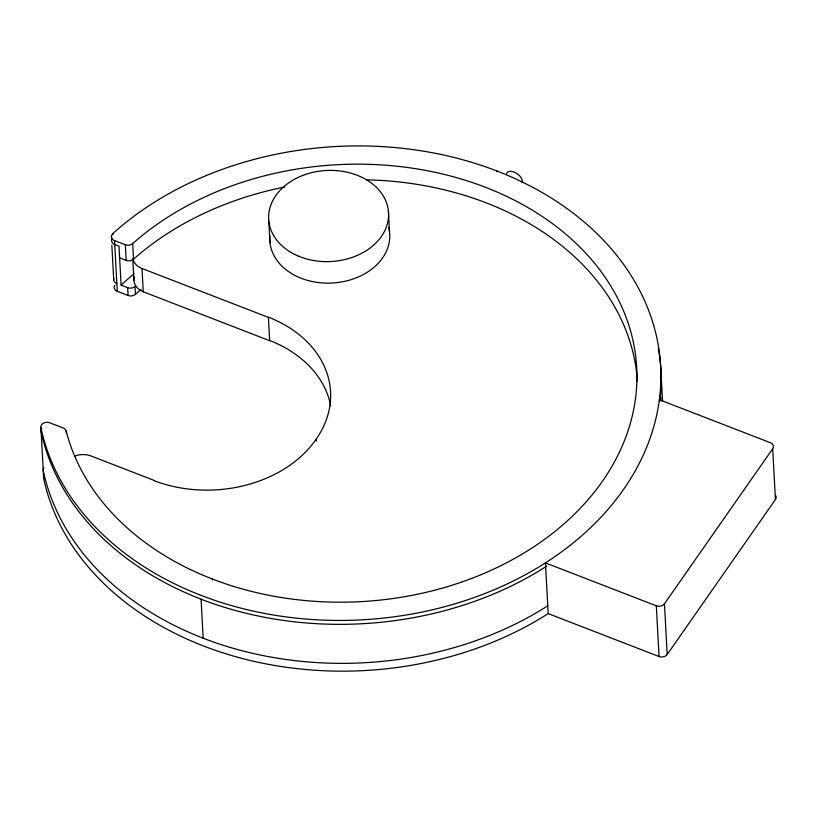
<?xml version="1.0" encoding="UTF-8"?>
<svg xmlns="http://www.w3.org/2000/svg" width="817" height="817" viewBox="0 0 817 817"><rect width="100%" height="100%" fill="white"/><g stroke="black" fill="none" stroke-linecap="round" stroke-linejoin="round"><path stroke-width="1.23" d="M40.921 427.689A312.155 237.012 -3.1 0 0 468.141 599.617A312.155 237.012 -3.1 0 0 601.894 238.564A312.155 237.012 -3.1 0 0 112.817 233.611A6.005 4.555 -3.1 0 0 114.513 240.576L125.338 244.763A6.005 4.555 -3.1 0 0 132.691 243.589A288.146 218.782 -3.1 0 1 581.673 248.899A288.146 218.782 -3.1 0 1 463.77 581.316A288.146 218.782 -3.1 0 1 66.197 431.049A6.005 4.555 -3.1 0 0 63.154 427.965L49.694 422.757A6.005 4.555 -3.1 0 0 43.372 423.196A6.005 4.555 -3.1 0 0 40.921 427.689L43.669 478.405A312.155 237.012 -3.1 0 0 548.187 613.608L659.064 656.541A6.005 4.555 -3.1 0 0 667.193 654.509L664.446 603.794L772.688 448.788A6.005 4.555 -3.1 0 0 770.257 442.661L659.37 399.727L659.411 400.463M667.193 654.509L775.435 499.493A6.005 4.555 -3.1 0 0 775.69 495.572M119.629 257.835L126.175 260.368A6.005 4.555 -3.1 0 0 133.528 259.193A288.146 218.782 -3.1 0 1 284.786 187.011M132.844 258.662A17.974 13.644 -3.1 0 0 141.974 268.476L268.415 317.384L269.671 340.72L143.261 291.771A17.974 13.644 -3.1 0 1 134.397 276.953M112.327 238.288A6.005 4.555 -3.1 0 0 114.717 244.477L118.996 246.131L121.11 285.133L127.656 287.676A6.005 4.555 -3.1 0 0 135.009 286.501L135.438 294.304A6.005 4.555 -3.1 0 1 128.085 295.478L117.26 291.281A6.005 4.555 -3.1 0 1 114.86 285.102M664.446 603.794A6.005 4.555 -3.1 0 1 656.317 605.826L545.439 562.893L548.187 613.608M154.474 480.549L90.993 455.968A17.984 13.654 -3.1 0 0 74.47 456.213M132.803 259.387L133.917 280.292M772.688 448.788L775.435 499.493M660.759 368.273L662.536 400.994M656.317 605.826L659.064 656.541M497.083 171.059L497.124 171.795M388.381 210.806L389.546 232.294M316.23 439.546L316.312 441.006M268.824 221.223L269.988 242.71M212.246 578.977L212.297 579.947M201.064 599.188L203.178 638.2M142.005 268.436L143.261 291.771M132.691 243.589L133.528 259.193M125.338 244.763L126.175 260.368M127.656 287.676L128.085 295.478M114.513 240.576L117.26 291.281M112.817 233.611L112.879 234.836M111.847 245.151L113.696 279.822M66.197 431.049L66.3 433M658.298 348.062A312.155 237.012 -3.1 0 1 659.901 401.127M546.808 566.048A312.155 237.012 -3.1 0 1 238.39 611.31A312.155 237.012 -3.1 0 1 41.136 431.59A6.005 4.555 -3.1 0 1 41.779 428.69M547.768 605.806A312.155 237.012 -3.1 0 1 43.24 470.602A6.005 4.555 -3.1 0 1 43.893 467.702M662.005 397.756A312.155 237.012 -3.1 0 1 662.393 401.321M135.438 294.304A288.146 218.782 -3.1 0 1 141.014 289.484M116.831 283.479A6.005 4.555 -3.1 0 1 113.931 278.24M121.11 285.133A300.156 227.892 -3.1 0 1 133.988 273.869M43.669 478.405A6.005 4.555 -3.1 0 1 44.312 475.494M506.407 174.409A9.007 5.035 34.9 0 1 515.425 172.673A9.007 5.035 34.9 0 1 522.022 182.477M269.824 340.505A119.609 90.81 -3.1 0 1 330.701 405.824M154.331 480.764A119.609 90.81 -3.1 0 0 315.954 439.434A119.609 90.81 -3.1 0 0 268.558 317.17M388.718 227.667A60.029 45.578 -3.1 0 1 333.356 282.948A60.029 45.578 -3.1 0 1 269.916 235.786M366.312 179.842A288.146 218.782 -3.1 0 1 637.423 381.263M297.705 255.813A60.029 45.578 -3.1 0 0 388.586 215.433A60.029 45.578 -3.1 0 0 299.522 176.789A60.029 45.578 -3.1 0 0 297.705 255.813"/></g></svg>
